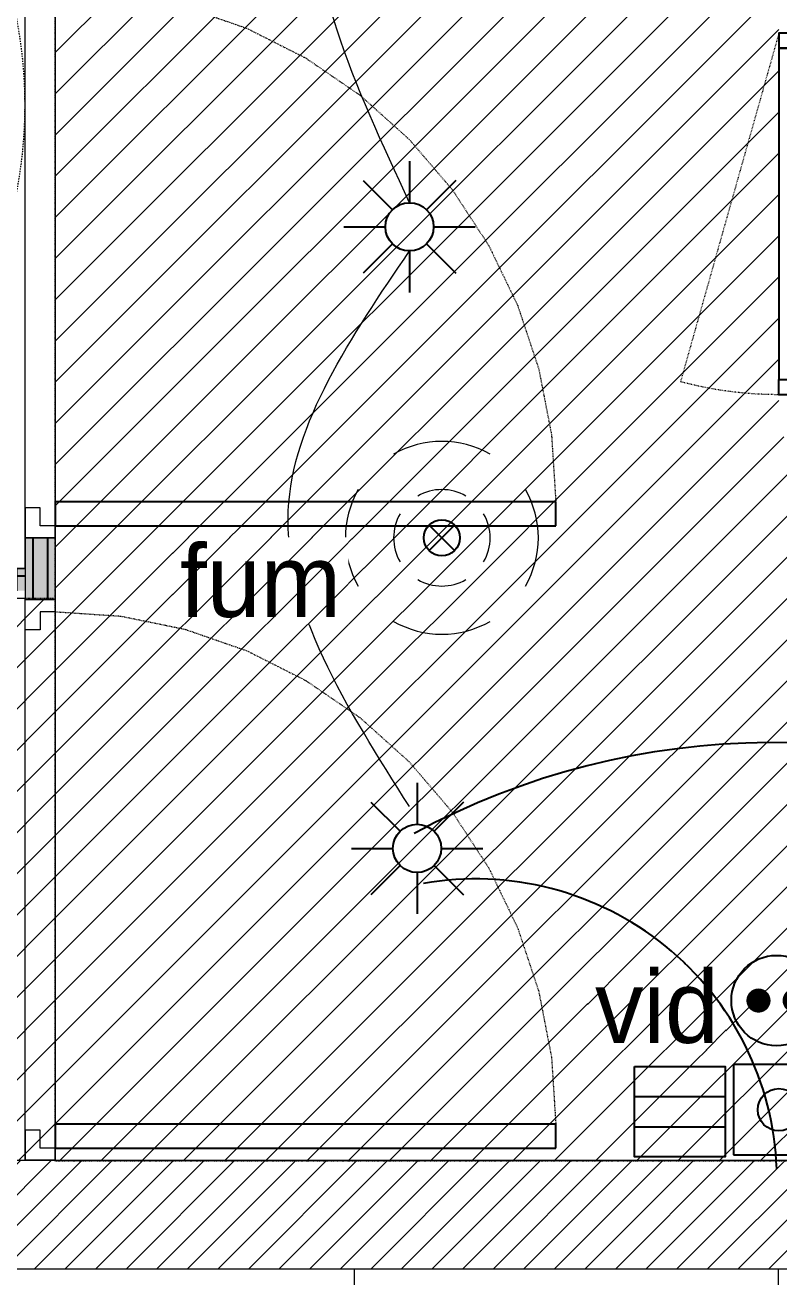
# Model space of a CAD drawing. Header units: centimetres. Extents: x 1724 to 19617, y -6503 to 8072.
# Drawn here: x 6451.3 to 6576.3, y 4278.1 to 4485.8 of the extents above; entities that cross this region are included whole.
import ezdxf

# ---------------------------------------------------------------- set-up
doc = ezdxf.new("R2010")
doc.units = ezdxf.units.CM
for name, pattern in [('Style de ligne -13', [0.147638, 0.098425, -0.049213]), ('Style de ligne -18', [0.164042, 0.054681, -0.109361]), ('Style de ligne -5', [0.20828, 0.069425, -0.138855]), ('VW-01', [0.41656, 0.20828, -0.20828])]:
    doc.linetypes.add(name, pattern=pattern)
for name, color, linetype in [('B aménagement intérieur', 252, 'Continuous'), ('B Faux plafonds_Hatch', 252, 'Continuous'), ('B Général', 252, 'Continuous'), ('C ANNOTATIONS-PMR', 252, 'Style de ligne -5'), ('C ANNOTATIONS-prestations', 252, 'Continuous'), ('D SURFACES-shab', 252, 'Continuous'), ('F REMPLISSAGE-vert clair', 252, 'Continuous'), ('F REMPLISSAGE-vert foncé', 252, 'Continuous'), ('F REMPLISSAGE-vert hachuré', 252, 'Continuous'), ('prlm-ELEC-CFA', 10, 'Continuous'), ('prlm-ELEC-CFO', 1, 'Continuous'), ('prlm-ELEC-SSI', 6, 'Continuous')]:
    doc.layers.add(name, color=color, linetype=linetype)
for name, color, linetype, lineweight in [('B GÈnÈral', 7, 'Continuous', 5), ('C ANNOTATIONS-prestations-1', 7, 'Continuous', 5), ('F REMPLISSAGE-vert clair-1', 7, 'Continuous', 5), ('F REMPLISSAGE-vert foncÈ', 7, 'Continuous', 5), ('F REMPLISSAGE-vert hachurÈ', 7, 'Continuous', 5)]:
    doc.layers.add(name, color=color, linetype=linetype, lineweight=lineweight)
doc.styles.add('Eurostile', font='Eurosti.TTF')
doc.styles.add('Eurostile (italic)', font='Eurostib.TTF')
doc.styles.add('prlm-elec-cfa', font='comic.ttf', dxfattribs={"height": 12})
doc.styles.add('prlm-elec-ssi', font='comic.ttf', dxfattribs={"height": 12})
pattern_1 = [(45, (0, 0.2205), (-3.5277778, 3.3072917), [])]
pattern_2 = [(-90, (-1e-09, 1.6667), (-5, -4e-09), [])]

# ---------------------------------------------------------------- blocks, each defined once
blk = doc.blocks.new('xi.SPOT')
at = {"color": 0, "lineweight": 5}
blk.add_wipeout([(-4, 0), (-2.83, -2.83), (0, -4), (2.83, -2.83), (4, 0), (2.83, 2.83), (0, 4), (-2.83, 2.83)], dxfattribs=at).dxf.layer = 'prlm-ELEC-CFO'
at = {"layer": 'prlm-ELEC-CFO', "color": 0, "linetype": 'ByBlock', "lineweight": -2, "flags": 128}
for points in [[(0, 10.88), (0, 4)], [(-7.69, 7.69), (-2.83, 2.83)], [(7.69, 7.69), (2.83, 2.83)], [(-10.88, 0), (-4, 0)], [(4, 0), (10.88, 0)], [(-2.83, -2.83), (-7.69, -7.69)], [(0, -4), (0, -10.88)], [(2.83, -2.83), (7.69, -7.69)]]:
    blk.add_lwpolyline(points, dxfattribs=at)
at = {"layer": 'prlm-ELEC-CFO', "color": 0, "linetype": 'ByBlock', "lineweight": -2}
blk.add_circle((0, 0), 4, dxfattribs=at)
blk = doc.blocks.new('xi.BP')
at = {"layer": 'prlm-ELEC-CFO', "color": 0, "flags": 128}
blk.add_lwpolyline([(-7.5, -7.5), (7.5, -7.5), (7.5, 7.5), (-7.5, 7.5)], close=True, dxfattribs=at)
at = {"layer": 'prlm-ELEC-CFO', "color": 0}
blk.add_circle((0, 0), 3.5, dxfattribs=at)
blk = doc.blocks.new('xi.FUM')
at = {"color": 0}
blk.add_wipeout([(-10.61, -10.61), (-15, 0), (-10.61, 10.61), (0, 15), (10.61, 10.61), (15, 0), (10.61, -10.61), (0, -15)], dxfattribs=at).dxf.layer = 'prlm-ELEC-SSI'
at = {"layer": 'prlm-ELEC-SSI', "color": 0}
for points in [[(-2.12, 2.12), (2.12, -2.12)], [(2.12, 2.12), (-2.12, -2.12)]]:
    blk.add_lwpolyline(points, dxfattribs=at)
blk.add_circle((0, 0), 3, dxfattribs=at)
at = {"layer": 'prlm-ELEC-SSI', "color": 0, "lineweight": 13}
for radius, start, end in [(16, 60, 120), (16, 150, 210), (8, 60, 120), (16, 330, 30), (8, 150, 210), (8, 330, 30), (8, 240, 300), (16, 240, 300)]:
    blk.add_arc((0, 0), radius, start, end, dxfattribs=at)
blk = doc.blocks.new('xi.VID')
at = {"layer": 'prlm-ELEC-CFA', "color": 0, "linetype": 'ByBlock', "lineweight": -2, "flags": 128}
blk.add_lwpolyline([(-7.5, 7.5), (7.5, 7.5), (7.5, -7.5), (-7.5, -7.5)], close=True, dxfattribs=at)
at = {"layer": 'prlm-ELEC-CFA', "color": 0}
for points in [[(-7.5, 2.5), (7.5, 2.5)], [(-7.5, -2.5), (7.5, -2.5)]]:
    blk.add_lwpolyline(points, dxfattribs=at)
blk = doc.blocks.new('xi.PC')
at = {"color": 0, "lineweight": 5}
blk.add_wipeout([(-7.5, -7.5), (7.5, -7.5), (7.5, 7.5), (-7.5, 7.5)], dxfattribs=at).dxf.layer = 'prlm-ELEC-CFO'
at = {"layer": 'prlm-ELEC-CFO', "color": 0, "linetype": 'ByBlock', "lineweight": 5, "const_width": 2}
for points in [[(-4, 0, 1), (-2, 0, 1)], [(2, 0, 1), (4, 0, 1)]]:
    blk.add_lwpolyline(points, format="xyb", close=True, dxfattribs=at)
at = {"layer": 'prlm-ELEC-CFO', "color": 0, "linetype": 'ByBlock', "lineweight": -2}
blk.add_circle((0, 0), 7.5, dxfattribs=at)
blk = doc.blocks.new('Rond 150_PMR')
at = {"layer": 'B Général', "color": 154, "linetype": 'VW-01', "lineweight": 5, "true_color": 0x0053a6}
blk.add_circle((0, 0), 75, dxfattribs=at)
at = {"layer": 'B Général', "color": 154, "true_color": 0x0053a6, "insert": (-61.5, 0), "char_height": 7.049, "attachment_point": 5, "rotation": 90, "line_spacing_factor": 0.895453, "style": 'Eurostile (italic)'}
blk.add_mtext('Ø 150 PMR', dxfattribs=at)
blk = doc.blocks.new('Groupe-40-1')
at = {"layer": 'B Général', "flags": 128}
for points in [[(-31.46, -5.77), (-31.46, -0.77), (-28.96, -0.77), (-28.96, -3.27), (-26.46, -3.27), (-26.46, -5.77)], [(26.04, -0.77), (26.04, -3.27), (-28.96, -3.27), (-28.96, -0.77)], [(28.54, -5.77), (28.54, -0.77), (26.04, -0.77), (26.04, -3.27), (23.54, -3.27), (23.54, -5.77)]]:
    blk.add_lwpolyline(points, close=True, dxfattribs=at)
blk = doc.blocks.new('TE')
at = {"layer": 'B Général', "color": 7, "linetype": 'Style de ligne -5', "lineweight": 5}
blk.add_line((-31.46, -0.77), (26.39, 15.56), dxfattribs=at)
at = {"layer": 'B Général', "flags": 128}
blk.add_lwpolyline([(28.54, -5.77), (28.54, -25.77), (-31.46, -25.77), (-31.46, -5.77)], close=True, dxfattribs=at)
at = {"layer": 'B Général', "color": 7, "flags": 128}
blk.add_lwpolyline([(15.79, -14.77), (15.79, -25.77), (-16.46, -25.77), (-16.46, -14.77)], close=True, dxfattribs=at)
at = {"layer": 'B Général', "color": 7, "linetype": 'Style de ligne -5', "lineweight": 5}
blk.add_arc((-34.54, -0.77), 63.08, 359.9968, 14.9984, dxfattribs=at)
at = {"layer": 'B Général', "color": 7}
blk.add_blockref('Groupe-40-1', (0, 0), dxfattribs=at)
at = {"layer": 'B Général', "insert": (-0.34, -16.08), "char_height": 7.049, "width": 32.25, "attachment_point": 2, "line_spacing_factor": 0.895453, "style": 'Eurostile'}
blk.add_mtext('TE ', dxfattribs=at)
at = {"layer": 'C ANNOTATIONS-prestations', "insert": (-0.34, -14.77), "char_height": 4.699, "width": 32.25, "attachment_point": 8, "line_spacing_factor": 0.895453, "style": 'Eurostile'}
blk.add_mtext('60x20', dxfattribs=at)

msp = doc.modelspace()

# ---------------------------------------------------------------- hatches: boundary and pattern name
at = {"layer": 'B Faux plafonds_Hatch', "linetype": 'Continuous', "lineweight": 5, "true_color": 0xaaaaaa}
h = msp.add_hatch(dxfattribs=at)
h.set_pattern_fill('F_P__SOFFITE', color=253, style=0, pattern_type=2)
h.set_pattern_definition(pattern_1)
h.paths.add_polyline_path([(6456.313, 4390.638), (6313.934, 4390.638), (6313.934, 4297.451), (6456.313, 4297.451)])
at = {"layer": 'B GÈnÈral', "linetype": 'Continuous', "lineweight": 5}
h = msp.add_hatch(dxfattribs=at)
h.set_pattern_fill('50_BETON', style=0, pattern_type=2)
h.set_pattern_definition([(45, (0.0456, -2.938), (2.4253472, -2.6458333), [])])
h.paths.add_polyline_path([(5664.672, 4297.451), (5664.672, 4279.451), (6589.699, 4279.451), (6589.699, 4297.451)])
at = {"layer": 'F REMPLISSAGE-vert hachurÈ', "linetype": 'Continuous', "lineweight": 0, "true_color": 0x99aa00}
for points in [[(6451.313, 4395.638), (6451.313, 4394.338), (6313.934, 4394.338), (6313.934, 4395.638)], [(6451.313, 4394.338), (6451.313, 4391.938), (6313.934, 4391.938), (6313.934, 4394.338)]]:
    msp.add_hatch(color=54, dxfattribs=at).paths.add_polyline_path(points)
at = {"layer": 'F REMPLISSAGE-vert hachurÈ', "linetype": 'Continuous', "lineweight": 5, "true_color": 0x004400}
h = msp.add_hatch(dxfattribs=at)
h.set_pattern_fill('90-0_5 HYDROFUGE_0_5', color=98, angle=-180, style=0, pattern_type=2)
h.set_pattern_definition(pattern_2)
h.paths.add_polyline_path([(6451.313, 4395.638), (6451.313, 4394.338), (6313.934, 4394.338), (6313.934, 4395.638)])
h = msp.add_hatch(dxfattribs=at)
h.set_pattern_fill('90-0_5 HYDROFUGE_0_5', color=98, angle=-180, style=0, pattern_type=2)
h.set_pattern_definition(pattern_2)
h.paths.add_polyline_path([(6451.313, 4394.338), (6451.313, 4391.938), (6313.934, 4391.938), (6313.934, 4394.338)])

# ---------------------------------------------------------------- linework, layer by layer
at = {"layer": 'B aménagement intérieur', "color": 7, "linetype": 'Style de ligne -13', "lineweight": 5}
for p, q in [((6456.313, 4297.303), (6456.313, 4607.45)), ((6456.313, 4390.638), (6313.934, 4390.638)), ((6313.934, 4297.451), (6456.313, 4297.451)), ((6928.578, 4297.303), (6456.313, 4297.303))]:
    msp.add_line(p, q, dxfattribs=at)
at = {"layer": 'B GÈnÈral', "color": 9, "linetype": 'Continuous', "true_color": 0xc0dcc0}
for points in [[(6456.313, 4400.701), (6451.313, 4400.701), (6456.313, 4390.451), (6451.313, 4390.451)], [(6456.313, 4297.451), (6451.313, 4297.451), (6456.313, 4297.451), (6451.313, 4297.451)]]:
    msp.add_solid(points, dxfattribs=at)
at = {"layer": 'B Général', "linetype": 'Style de ligne -18', "lineweight": 5}
for p, q in [((6477.795, 4488.805), (6488.076, 4485.231)), ((6488.076, 4485.231), (6497.813, 4480.313)), ((6497.813, 4480.313), (6506.84, 4474.136)), ((6506.84, 4474.136), (6515.003, 4466.805)), ((6528.193, 4449.201), (6532.995, 4439.229)), ((6532.995, 4439.229), (6536.485, 4428.701)), ((6538.603, 4417.796), (6539.313, 4406.701)), ((6456.313, 4388.451), (6467.147, 4387.724)), ((6488.076, 4381.981), (6497.813, 4377.063)), ((6497.813, 4377.063), (6506.84, 4370.886)), ((6506.84, 4370.886), (6515.003, 4363.555)), ((6532.995, 4335.979), (6536.485, 4325.451)), ((6536.485, 4325.451), (6538.603, 4314.546)), ((6538.603, 4314.546), (6539.313, 4303.451))]:
    msp.add_line(p, q, dxfattribs=at)
at = {"layer": 'B Général', "color": 7, "linetype": 'Continuous', "lineweight": 5}
for p, q in [((6453.813, 4405.701), (6451.313, 4405.701)), ((6451.313, 4405.701), (6451.313, 4400.701)), ((6453.813, 4402.701), (6453.813, 4405.701)), ((6456.313, 4402.701), (6453.813, 4402.701)), ((6456.313, 4400.701), (6456.313, 4402.701)), ((6451.313, 4400.701), (6456.313, 4400.701)), ((6453.813, 4302.451), (6451.313, 4302.451)), ((6451.313, 4302.451), (6451.313, 4297.451)), ((6453.813, 4299.451), (6453.813, 4302.451)), ((6456.313, 4299.451), (6453.813, 4299.451)), ((6456.313, 4297.451), (6456.313, 4299.451)), ((5664.672, 4297.451), (6589.699, 4297.451)), ((6451.313, 4297.451), (6456.313, 4297.451)), ((5664.672, 4279.451), (6589.699, 4279.451))]:
    msp.add_line(p, q, dxfattribs=at)
at = {"layer": 'B Général'}
for p, q in [((6456.313, 4406.701), (6456.313, 4402.701)), ((6539.313, 4402.701), (6539.313, 4406.701)), ((6539.313, 4303.451), (6456.313, 4303.451)), ((6456.313, 4303.451), (6456.313, 4299.451)), ((6539.313, 4299.451), (6539.313, 4303.451)), ((6456.313, 4299.451), (6539.313, 4299.451))]:
    msp.add_line(p, q, dxfattribs=at)
at = {"layer": 'B Général', "color": 98, "linetype": 'Continuous', "lineweight": 13, "true_color": 0x004400}
for p, q in [((6451.313, 4400.701), (6451.313, 4390.451)), ((6456.313, 4400.701), (6451.313, 4400.701)), ((6456.313, 4400.701), (6456.313, 4390.451)), ((6451.313, 4395.638), (6313.934, 4395.638)), ((6456.313, 4390.451), (6451.313, 4390.451)), ((6456.313, 4297.451), (6451.313, 4297.451)), ((6451.313, 4297.451), (6451.313, 4297.451)), ((6456.313, 4297.451), (6451.313, 4297.451)), ((6456.313, 4297.451), (6456.313, 4297.451))]:
    msp.add_line(p, q, dxfattribs=at)
at = {"layer": 'B Général', "color": 7, "linetype": 'Continuous', "lineweight": 18}
for p, q in [((5664.672, 4297.451), (6589.699, 4297.451)), ((5664.672, 4279.451), (6589.699, 4279.451))]:
    msp.add_line(p, q, dxfattribs=at)
at = {"layer": 'B Général', "color": 154, "linetype": 'VW-01', "lineweight": 5}
msp.add_line((6466.304, 4297.452), (6686.304, 4297.452), dxfattribs=at)
at = {"layer": 'B Général', "color": 7, "linetype": 'Continuous', "lineweight": 5, "flags": 128}
msp.add_lwpolyline([(6456.313, 4390.451), (6456.313, 4388.451), (6453.813, 4388.451), (6453.813, 4385.451), (6451.313, 4385.451), (6451.313, 4390.451), (6451.313, 4390.451), (6451.313, 4390.451), (6455.599, 4390.451), (6455.599, 4390.451)], close=True, dxfattribs=at)
at = {"layer": 'D SURFACES-shab', "lineweight": 18}
for p, q in [((6451.313, 4395.638), (6451.313, 4607.45)), ((6456.313, 4607.45), (6456.313, 4297.451)), ((6225.934, 4395.638), (6451.313, 4395.638)), ((6451.313, 4390.638), (6314.788, 4390.556)), ((6451.313, 4297.449), (6451.313, 4390.638)), ((6314.788, 4297.367), (6451.313, 4297.449)), ((6456.313, 4297.451), (6928.468, 4297.451))]:
    msp.add_line(p, q, dxfattribs=at)
at = {"layer": 'F REMPLISSAGE-vert clair'}
for p, q in [((6452.613, 4400.701), (6452.613, 4390.451)), ((6455.013, 4400.701), (6455.013, 4390.451)), ((6452.613, 4297.451), (6452.613, 4297.451)), ((6455.013, 4297.451), (6455.013, 4297.451))]:
    msp.add_line(p, q, dxfattribs=at)
at = {"layer": 'F REMPLISSAGE-vert clair-1', "color": 9, "linetype": 'Continuous', "true_color": 0xc0dcc0}
for points in [[(6452.613, 4400.701), (6455.013, 4400.701), (6452.613, 4390.451), (6455.013, 4390.451)], [(6452.613, 4297.451), (6455.013, 4297.451), (6452.613, 4297.451), (6455.013, 4297.451)]]:
    msp.add_solid(points, dxfattribs=at)
at = {"layer": 'F REMPLISSAGE-vert foncÈ', "color": 54, "linetype": 'Continuous', "true_color": 0x99aa00}
for points in [[(6451.313, 4400.701), (6452.613, 4400.701), (6451.313, 4390.451), (6452.613, 4390.451)], [(6455.013, 4400.701), (6456.313, 4400.701), (6455.013, 4390.451), (6456.313, 4390.451)], [(6451.313, 4297.451), (6452.613, 4297.451), (6451.313, 4297.451), (6452.613, 4297.451)], [(6455.013, 4297.451), (6456.313, 4297.451), (6455.013, 4297.451), (6456.313, 4297.451)]]:
    msp.add_solid(points, dxfattribs=at)
at = {"layer": 'F REMPLISSAGE-vert foncé', "color": 98, "linetype": 'Continuous', "lineweight": 13, "true_color": 0x004400}
for p, q in [((6451.313, 4400.701), (6451.313, 4390.451)), ((6456.313, 4400.701), (6456.313, 4390.451)), ((6451.313, 4297.451), (6451.313, 4297.451)), ((6456.313, 4297.451), (6456.313, 4297.451))]:
    msp.add_line(p, q, dxfattribs=at)
at = {"layer": 'F REMPLISSAGE-vert foncé'}
for p, q in [((6452.613, 4400.701), (6452.613, 4390.451)), ((6455.013, 4400.701), (6455.013, 4390.451)), ((6452.613, 4297.451), (6452.613, 4297.451)), ((6455.013, 4297.451), (6455.013, 4297.451))]:
    msp.add_line(p, q, dxfattribs=at)
at = {"layer": 'F REMPLISSAGE-vert hachuré', "color": 98, "linetype": 'Continuous', "lineweight": 13, "true_color": 0x004400}
msp.add_line((6451.313, 4395.638), (6313.934, 4395.638), dxfattribs=at)
at = {"layer": 'F REMPLISSAGE-vert hachuré'}
msp.add_line((6451.313, 4394.338), (6313.934, 4394.338), dxfattribs=at)

# ---------------------------------------------------------------- block references
at = {"layer": 'B Général', "color": 7, "extrusion": (0, 0, -1), "zscale": -1, "rotation": 270}
msp.add_blockref('TE', (-6575.542, 4452.988), dxfattribs=at)
at = {"layer": 'C ANNOTATIONS-PMR', "color": 7, "extrusion": (0, 0, -1), "zscale": -1, "rotation": 270}
msp.add_blockref('Rond 150_PMR', (-6376.313, 4472.451), dxfattribs=at)
at = {"layer": 'prlm-ELEC-CFA'}
msp.add_blockref('xi.VID', (6559.88, 4305.515), dxfattribs=at)
at = {"layer": 'prlm-ELEC-CFO'}
for name, p in [('xi.SPOT', (6515.06, 4452.299)), ('xi.SPOT', (6516.314, 4349.193)), ('xi.BP', (6576.303, 4305.835))]:
    msp.add_blockref(name, p, dxfattribs=at)

# ---------------------------------------------------------------- texts
at = {"layer": 'prlm-ELEC-CFA', "lineweight": 20, "insert": (6556.077, 4322.841), "char_height": 12, "attachment_point": 5, "line_spacing_factor": 0.8, "style": 'prlm-elec-cfa', "bg_fill": 3, "box_fill_scale": 1.1, "bg_fill_color": 256, "bg_fill_transparency": 0}
msp.add_mtext('vid', dxfattribs=at)

# ---------------------------------------------------------------- next in the draw order: linework, layer by layer
at = {"layer": 'B Général', "linetype": 'Style de ligne -18', "lineweight": 5}
for p, q in [((6515.003, 4466.805), (6522.162, 4458.446)), ((6522.162, 4458.446), (6528.193, 4449.201)), ((6515.003, 4363.555), (6522.162, 4355.196)), ((6522.162, 4355.196), (6528.193, 4345.951)), ((6528.193, 4345.951), (6532.995, 4335.979))]:
    msp.add_line(p, q, dxfattribs=at)
at = {"layer": 'prlm-ELEC-CFO'}
msp.add_arc((6575.418, 4241.307), 125.442, 62.38578, 118.37208, dxfattribs=at)
at = {"layer": 'prlm-ELEC-CFO', "lineweight": 13}
for points in [[(6515.06, 4456.299), (6499.586, 4513.143), (6517.268, 4552.454)], [(6515.06, 4356.116), (6494.954, 4405.213), (6515.06, 4448.299)]]:
    msp.add_spline(points, degree=3, dxfattribs=at)

# ---------------------------------------------------------------- next in the draw order: block references
at = {"layer": 'prlm-ELEC-CFO'}
msp.add_blockref('xi.PC', (6575.919, 4323.95), dxfattribs=at)

# ---------------------------------------------------------------- next in the draw order: linework, layer by layer
msp.add_arc((6526.056, 4294.198), 49.921, 2.08976, 100.02018, dxfattribs=at)

# ---------------------------------------------------------------- next in the draw order: block references
at = {"layer": 'prlm-ELEC-SSI'}
msp.add_blockref('xi.FUM', (6520.423, 4400.711), dxfattribs=at)

# ---------------------------------------------------------------- next in the draw order: linework, layer by layer
at = {"layer": 'B Général', "linetype": 'Style de ligne -18', "lineweight": 5}
msp.add_line((6536.485, 4428.701), (6538.603, 4417.796), dxfattribs=at)
at = {"layer": 'B Général'}
for p, q in [((6539.313, 4406.701), (6456.313, 4406.701)), ((6456.313, 4402.701), (6539.313, 4402.701))]:
    msp.add_line(p, q, dxfattribs=at)

# ---------------------------------------------------------------- next in the draw order: texts
at = {"layer": 'prlm-ELEC-SSI', "lineweight": 20, "insert": (6490.358, 4393.494), "char_height": 12, "attachment_point": 5, "line_spacing_factor": 0.8, "style": 'prlm-elec-ssi', "bg_fill": 3, "box_fill_scale": 1.1, "bg_fill_color": 256, "bg_fill_transparency": 0}
msp.add_mtext('fum', dxfattribs=at)

# ---------------------------------------------------------------- next in the draw order: hatches: boundary and pattern name
at = {"layer": 'B Faux plafonds_Hatch', "linetype": 'Continuous', "lineweight": 5, "true_color": 0xaaaaaa}
h = msp.add_hatch(dxfattribs=at)
h.set_pattern_fill('F_P__SOFFITE', color=253, style=0, pattern_type=2)
h.set_pattern_definition(pattern_1)
h.paths.add_polyline_path([(6928.578, 4371.124), (6928.578, 4297.303), (6456.313, 4297.303), (6456.313, 4607.45), (6576.31, 4607.45), (6576.313, 4607.449), (6576.313, 4417.451), (6611.308, 4417.451), (6611.307, 4486.452), (6696.313, 4486.452), (6696.313, 4390.451), (6852.934, 4390.451), (6852.824, 4468.451), (6928.578, 4468.451), (6928.687, 4371.124)])
at = {"layer": 'C ANNOTATIONS-prestations-1', "linetype": 'Continuous', "lineweight": 9, "true_color": 0x989898}
h = msp.add_hatch(dxfattribs=at)
h.set_pattern_fill('DALETTES TERRASSE 50X50', color=252, scale=1.406016, style=0, pattern_type=2)
h.set_pattern_definition([(0, (4678.046, 4149.45), (4e-15, -70.3008), []), (270, (4678.046, 4149.45), (70.3008, 0), [])])
h.paths.add_polyline_path([(5175.064, 2609.351), (5175.076, 3514.451), (5185.098, 3514.451), (5185.087, 4149.451), (7612.53, 4149.451), (7612.53, 4279.451), (5150.087, 4279.451), (5150.087, 4684.951), (5020.01, 4685.039), (5020.01, 4327.451), (4835.01, 4327.451), (4835.01, 4214.95), (4875.884, 4156.927), (4911.686, 4097.061), (4942.417, 4035.352), (4968.077, 3971.801), (4988.667, 3906.408), (5004.185, 3839.172), (5014.632, 3770.094), (5020.008, 3699.174), (5020.008, 3425.401), (4986.156, 3334.878), (4944.546, 3240.451), (4343.119, 3240.451), (4343.119, 3192.545), (4272.488, 3192.545), (4272.488, 3240.451), (3830.996, 3240.451), (3830.995, 2607.579), (4677.01, 2608.695), (4677.01, 2660.465), (4743.01, 2660.465), (4743.01, 2608.782)])

# ---------------------------------------------------------------- next in the draw order: linework, layer by layer
at = {"layer": 'B Général', "linetype": 'Style de ligne -18', "lineweight": 5}
for p, q in [((6467.147, 4387.724), (6477.795, 4385.555)), ((6477.795, 4385.555), (6488.076, 4381.981))]:
    msp.add_line(p, q, dxfattribs=at)

doc.saveas('drawing.dxf')
